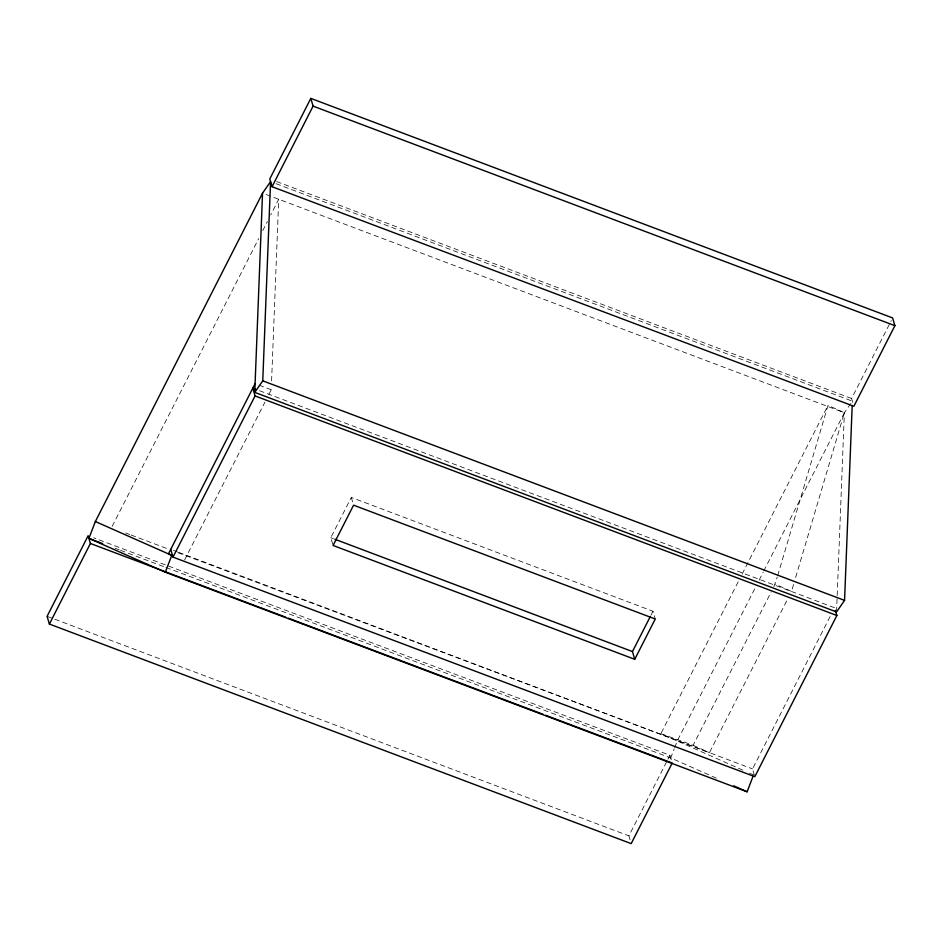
<?xml version="1.0" encoding="UTF-8"?>
<svg xmlns="http://www.w3.org/2000/svg" width="942" height="942" viewBox="0 0 942 942"><rect width="100%" height="100%" fill="white"/><g stroke="black" fill="none" stroke-linecap="round" stroke-linejoin="round"><path stroke-width="0.71" stroke-dasharray="4.71 3.53" d="M268.941 394.286L271.249 389.752L271.367 386.832M271.59 380.968L278.714 199.257L270.719 214.953M836.555 611.935L844.362 412.726L850.767 403.482M773.853 586.701L777.268 577.034M777.68 575.633L828.053 405.307L844.362 412.726L795.236 578.812M793.576 584.452L791.492 591.482L775.184 584.075M716.285 778.127L670.716 757.933L674.189 748.866M674.684 747.571L677.168 741.095L755.767 586.713M112.192 526.319L258.732 238.503M262.724 230.66L267.387 221.5M184.573 559.995L264.938 402.152M332.691 544.17L330.783 537.717L351.295 497.423L652.983 611.264L655.255 619.012M650.993 615.161L652.983 611.264M742.838 770.179L660.86 733.677L738.799 580.613M742.119 574.078L828.053 405.307M630.045 839.746L628.903 835.872L667.289 760.488M667.949 759.193L669.939 755.284L93.635 537.8M759.099 580.178L763.091 572.324M763.762 571.017L844.362 412.726L262.547 193.157M852.734 402.399L851.592 398.525L891.297 320.539M660.86 733.677L693.124 745.252L771.18 591.941M177.885 552.671L709.432 752.658L787.488 599.347M754.424 775.384L752.528 768.919L830.585 615.609M276.654 181.559L851.592 398.525M276.065 183.69L852.369 401.174M259.132 385.184L271.249 389.752M259.521 390.73L834.588 607.755M330.783 537.717L333.527 538.753M173.41 550.375L177.449 551.906M178.803 552.412L752.528 768.919M125.616 532.948L129.749 534.503M131.126 535.021L168.253 549.033M115.042 548.244L119.175 549.798M120.541 550.316L164.556 566.931M165.933 567.449L670.716 757.933M47.1 616.315L628.903 835.872M749.538 773.147L753.565 774.936M693.124 745.252L709.432 752.658M669.939 755.284L671.458 760.453M351.295 497.423L353.58 505.171"/><path stroke-width="1.41" d="M254.752 392.378L262.547 193.157L270.566 181.618L262.759 380.827L254.752 392.378L836.555 611.935L844.562 600.395L852.192 405.566M753.07 776.232L747.112 791.786L165.309 572.218L88.913 538.377L95.366 521.527L262.547 193.157M165.309 572.218L171.762 555.368L95.366 521.527M310.813 98.38L269.777 178.956L272.061 186.716L853.864 406.273L894.9 325.685L892.616 317.937L310.813 98.38L313.097 106.128L272.061 186.716M49.384 624.063L90.408 543.475L88.136 535.727L47.1 616.315L49.384 624.063L631.187 843.62L672.223 763.044L545.677 715.284M255.094 383.653L168.418 553.896L172.457 555.415M835.354 610.334L836.873 615.503L754.813 776.667L172.998 557.111L255.07 395.934L252.786 388.186L255.482 389.211M634.743 659.306L655.255 619.012L353.58 505.171L333.068 545.465L634.743 659.306L632.459 651.558L650.333 616.468M313.097 106.128L894.9 325.685M262.759 380.827L844.562 600.395M255.07 395.934L836.873 615.503M334.893 539.26L632.459 651.558M88.913 538.377L102.666 543.569M90.408 543.475L285.72 617.187M288.476 618.223L542.933 714.248M733.712 785.84L747.112 791.786M170.726 549.363L172.998 557.111"/></g></svg>
